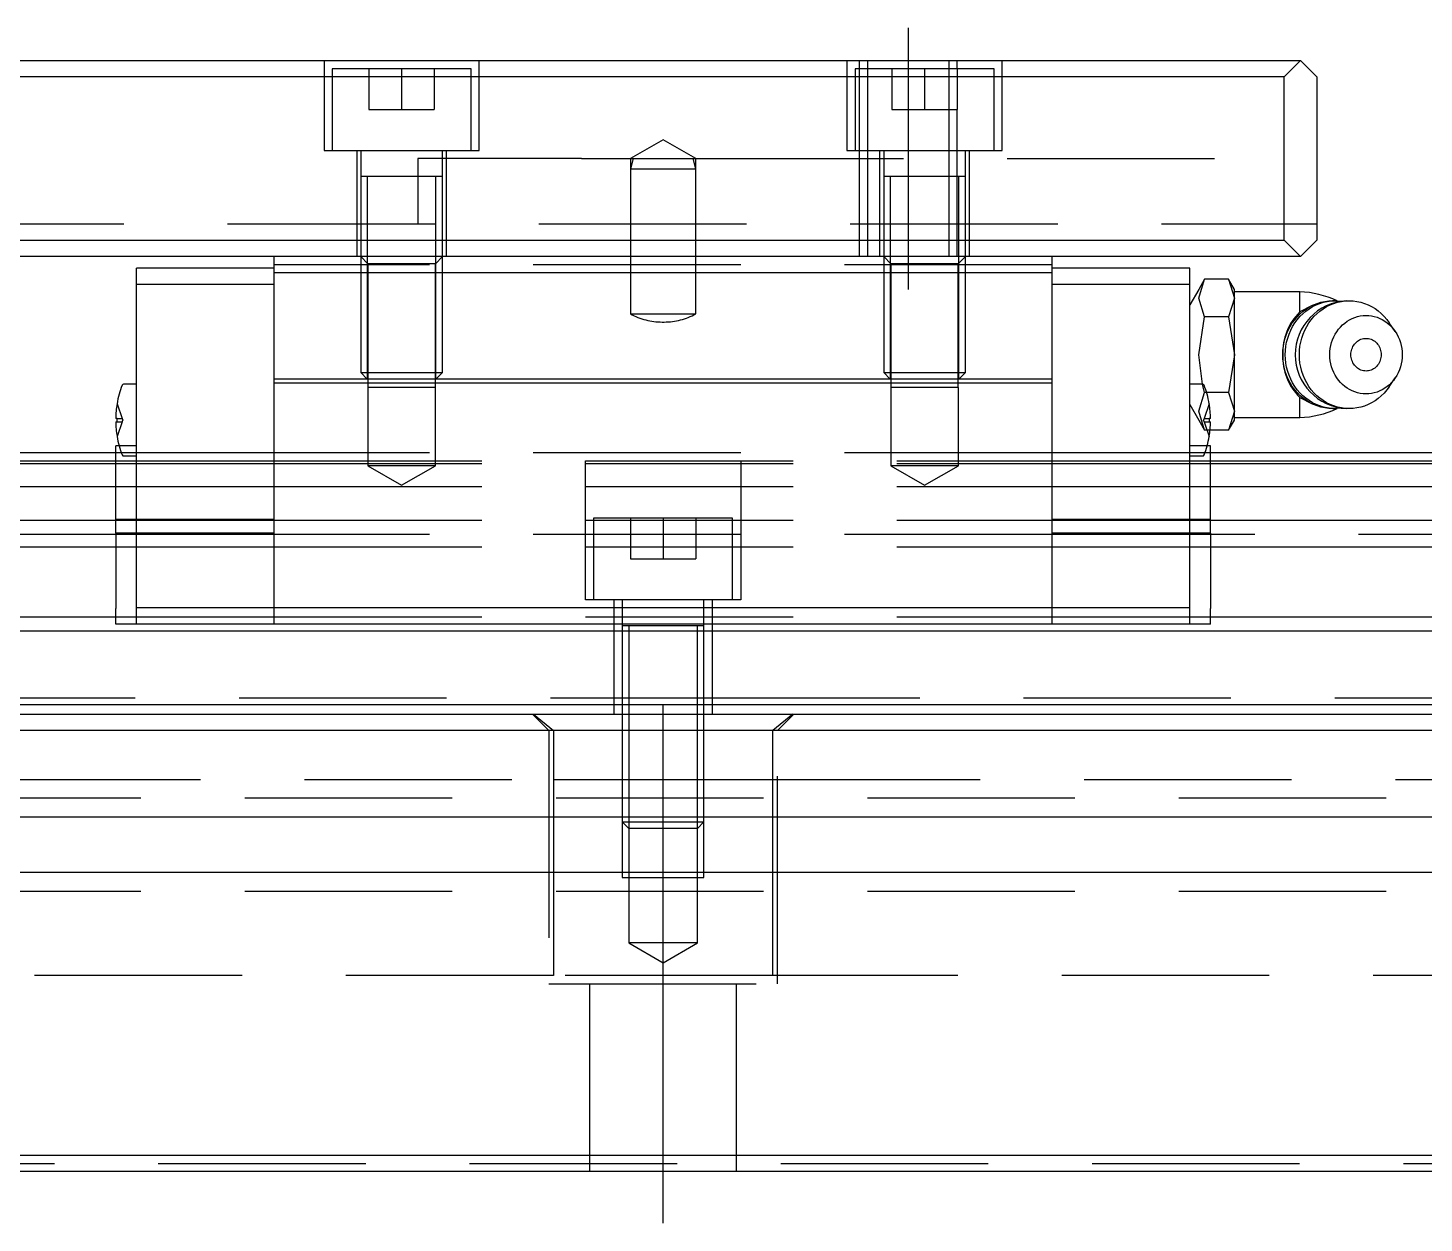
# Model space of a CAD drawing. Extents: x -15 to 745, y -361 to 120.
# Drawn here: x 221.1 to 306.6, y -325.5 to -252.4 of the extents above; entities that cross this region are included whole.
import ezdxf

# ---------------------------------------------------------------- set-up
doc = ezdxf.new("R2010")
doc.units = 0
doc.linetypes.add('CENTER', pattern=[50.8, 31.75, -6.35, 6.35, -6.35])
doc.linetypes.add('DASHED', pattern=[19.05, 12.7, -6.35])
doc.layers.get('0').update_dxf_attribs({"linetype": 'CONTINUOUS'})
doc.layers.add('CENTER', color=1, linetype='CENTER')

msp = doc.modelspace()

# ---------------------------------------------------------------- linework, layer by layer
at = {"color": 7, "linetype": 'CONTINUOUS'}
for p, q in [((101, -254.355), (299, -254.355)), ((299, -254.355), (298, -255.355)), ((300, -255.355), (299, -254.355)), ((298, -255.355), (102, -255.355)), ((298, -265.355), (298, -255.355)), ((300, -255.355), (300, -265.355)), ((278.5, -261.455), (273.5, -261.455)), ((102, -265.355), (298, -265.355)), ((298, -265.355), (299, -266.355)), ((299, -266.355), (300, -265.355)), ((299, -266.355), (101, -266.355)), ((236.2, -267.355), (236.2, -266.355)), ((283.8, -267.355), (283.8, -266.355)), ((236.2, -267.055), (227.768, -267.055)), ((227.768, -268.055), (227.768, -267.055)), ((236.2, -273.855), (236.2, -267.355)), ((283.8, -267.355), (236.2, -267.355)), ((292.232, -267.055), (283.8, -267.055)), ((283.8, -273.855), (283.8, -267.355)), ((292.232, -268.055), (292.232, -267.055)), ((236.2, -268.055), (227.768, -268.055)), ((227.768, -287.855), (227.768, -268.055)), ((292.232, -268.055), (283.8, -268.055)), ((292.232, -287.855), (292.232, -268.055)), ((293.135, -267.736), (292.778, -268.355)), ((292.778, -268.891), (293.135, -267.736)), ((294.6, -267.736), (293.135, -267.736)), ((294.6, -267.736), (294.599, -267.735)), ((294.957, -268.355), (294.6, -267.736)), ((294.6, -267.736), (294.957, -268.891)), ((292.778, -268.355), (292.232, -269.3)), ((293.135, -270.046), (292.778, -268.891)), ((294.957, -268.891), (294.6, -270.046)), ((294.957, -268.891), (294.957, -268.355)), ((298.957, -268.505), (294.957, -268.505)), ((294.957, -272.355), (294.957, -268.891)), ((298.957, -269.742), (298.957, -268.505)), ((300.257, -269.146), (300.492, -269.096)), ((300.41, -269.146), (300.645, -269.096)), ((300.492, -269.096), (300.729, -269.065)), ((300.645, -269.096), (300.883, -269.065)), ((300.729, -269.065), (300.969, -269.055)), ((300.883, -269.065), (301.122, -269.055)), ((301.122, -269.055), (300.969, -269.055)), ((301.122, -269.055), (301.534, -269.085)), ((301.27, -269.146), (301.504, -269.096)), ((301.504, -269.096), (301.742, -269.065)), ((301.742, -269.065), (301.981, -269.055)), ((301.981, -269.055), (302.219, -269.065)), ((302.219, -269.065), (302.455, -269.095)), ((302.455, -269.095), (302.688, -269.145)), ((298.813, -270.022), (298.989, -269.846)), ((299.718, -269.346), (298.957, -269.742)), ((298.966, -270.022), (299.142, -269.846)), ((298.989, -269.846), (299.177, -269.685)), ((299.142, -269.846), (299.33, -269.685)), ((299.177, -269.685), (299.376, -269.541)), ((299.33, -269.685), (299.529, -269.541)), ((299.376, -269.541), (299.585, -269.415)), ((299.529, -269.541), (299.738, -269.415)), ((299.585, -269.415), (299.802, -269.306)), ((299.738, -269.415), (299.955, -269.306)), ((299.802, -269.306), (300.027, -269.217)), ((299.826, -270.022), (300.001, -269.846)), ((299.955, -269.306), (300.18, -269.217)), ((300.001, -269.846), (300.189, -269.685)), ((300.027, -269.217), (300.257, -269.146)), ((300.18, -269.217), (300.41, -269.146)), ((300.189, -269.685), (300.388, -269.541)), ((300.388, -269.541), (300.597, -269.415)), ((300.597, -269.415), (300.815, -269.306)), ((300.815, -269.306), (301.039, -269.217)), ((301.039, -269.217), (301.27, -269.146)), ((302.659, -269.986), (302.831, -269.963)), ((302.688, -269.145), (302.916, -269.214)), ((302.831, -269.963), (303.005, -269.955)), ((302.916, -269.214), (303.14, -269.302)), ((303.005, -269.955), (303.178, -269.962)), ((303.14, -269.302), (303.356, -269.409)), ((303.178, -269.962), (303.351, -269.983)), ((303.356, -269.409), (303.563, -269.534)), ((303.563, -269.534), (303.762, -269.676)), ((303.762, -269.676), (303.949, -269.834)), ((303.949, -269.834), (304.124, -270.008)), ((292.778, -272.355), (293.135, -270.046)), ((294.6, -270.046), (293.135, -270.046)), ((294.6, -270.046), (294.957, -272.355)), ((298.252, -270.857), (298.369, -270.631)), ((298.369, -270.631), (298.502, -270.415)), ((298.405, -270.857), (298.522, -270.631)), ((298.502, -270.415), (298.65, -270.212)), ((298.522, -270.631), (298.655, -270.415)), ((298.65, -270.212), (298.813, -270.022)), ((298.655, -270.415), (298.803, -270.212)), ((298.803, -270.212), (298.966, -270.022)), ((299.265, -270.857), (299.382, -270.631)), ((299.382, -270.631), (299.515, -270.415)), ((299.515, -270.415), (299.663, -270.212)), ((299.663, -270.212), (299.826, -270.022)), ((301.218, -270.948), (301.326, -270.8)), ((301.326, -270.8), (301.443, -270.662)), ((301.443, -270.662), (301.57, -270.534)), ((301.57, -270.534), (301.707, -270.417)), ((301.707, -270.417), (301.851, -270.312)), ((301.851, -270.312), (302.002, -270.22)), ((302.002, -270.22), (302.159, -270.141)), ((302.159, -270.141), (302.322, -270.075)), ((302.322, -270.075), (302.489, -270.023)), ((302.489, -270.023), (302.659, -269.986)), ((303.351, -269.983), (303.521, -270.018)), ((303.521, -270.018), (303.688, -270.068)), ((303.688, -270.068), (303.852, -270.133)), ((303.852, -270.133), (304.01, -270.21)), ((304.01, -270.21), (304.162, -270.301)), ((304.124, -270.008), (304.287, -270.195)), ((304.162, -270.301), (304.307, -270.404)), ((304.287, -270.195), (304.435, -270.396)), ((304.307, -270.404), (304.444, -270.52)), ((304.799, -270.93), (304.435, -270.396)), ((304.444, -270.52), (304.572, -270.647)), ((304.572, -270.647), (304.691, -270.784)), ((304.691, -270.784), (304.799, -270.93)), ((297.957, -271.839), (298.004, -271.585)), ((298.004, -271.585), (298.069, -271.335)), ((298.069, -271.335), (298.152, -271.092)), ((298.111, -271.839), (298.157, -271.585)), ((298.152, -271.092), (298.252, -270.857)), ((298.157, -271.585), (298.222, -271.335)), ((298.222, -271.335), (298.305, -271.092)), ((298.305, -271.092), (298.405, -270.857)), ((298.97, -271.839), (299.017, -271.585)), ((299.017, -271.585), (299.082, -271.335)), ((299.082, -271.335), (299.165, -271.092)), ((299.165, -271.092), (299.265, -270.857)), ((300.858, -271.796), (300.905, -271.615)), ((300.905, -271.615), (300.965, -271.439)), ((300.965, -271.439), (301.038, -271.268)), ((301.038, -271.268), (301.122, -271.104)), ((301.122, -271.104), (301.218, -270.948)), ((302.307, -271.712), (302.361, -271.648)), ((302.361, -271.648), (302.421, -271.589)), ((302.421, -271.589), (302.485, -271.536)), ((302.485, -271.536), (302.553, -271.489)), ((302.553, -271.489), (302.624, -271.449)), ((302.624, -271.449), (302.699, -271.415)), ((302.699, -271.415), (302.776, -271.389)), ((302.776, -271.389), (302.854, -271.37)), ((302.854, -271.37), (302.934, -271.359)), ((302.934, -271.359), (303.015, -271.355)), ((303.015, -271.355), (303.095, -271.359)), ((303.095, -271.359), (303.175, -271.37)), ((303.175, -271.37), (303.254, -271.389)), ((303.254, -271.389), (303.331, -271.415)), ((303.331, -271.415), (303.405, -271.449)), ((303.405, -271.449), (303.477, -271.489)), ((303.477, -271.489), (303.545, -271.536)), ((303.545, -271.536), (303.609, -271.589)), ((303.609, -271.589), (303.668, -271.648)), ((303.668, -271.648), (303.722, -271.712)), ((304.799, -270.93), (304.898, -271.088)), ((304.898, -271.088), (304.985, -271.254)), ((304.985, -271.254), (305.059, -271.427)), ((305.059, -271.427), (305.121, -271.605)), ((305.121, -271.605), (305.169, -271.788)), ((293, -274.153), (292.778, -272.355)), ((294.957, -272.355), (294.6, -274.664)), ((294.957, -275.819), (294.957, -272.355)), ((297.92, -272.355), (297.929, -272.096)), ((297.929, -272.614), (297.92, -272.355)), ((297.929, -272.096), (297.957, -271.839)), ((298.073, -272.355), (298.082, -272.096)), ((298.082, -272.614), (298.073, -272.355)), ((298.082, -272.096), (298.111, -271.839)), ((298.933, -272.355), (298.942, -272.096)), ((298.942, -272.614), (298.933, -272.355)), ((298.942, -272.096), (298.97, -271.839)), ((300.797, -272.355), (300.804, -272.167)), ((300.804, -272.543), (300.797, -272.355)), ((300.804, -272.167), (300.825, -271.981)), ((300.825, -271.981), (300.858, -271.796)), ((302.091, -272.355), (302.094, -272.268)), ((302.094, -272.442), (302.091, -272.355)), ((302.094, -272.268), (302.105, -272.181)), ((302.105, -272.529), (302.094, -272.442)), ((302.105, -272.181), (302.122, -272.096)), ((302.122, -272.614), (302.105, -272.529)), ((302.122, -272.096), (302.147, -272.013)), ((302.147, -272.013), (302.177, -271.932)), ((302.177, -271.932), (302.215, -271.855)), ((302.215, -271.855), (302.258, -271.781)), ((302.258, -271.781), (302.307, -271.712)), ((303.722, -271.712), (303.771, -271.781)), ((303.771, -271.781), (303.815, -271.855)), ((303.815, -271.855), (303.852, -271.932)), ((303.852, -271.932), (303.883, -272.013)), ((303.883, -272.013), (303.907, -272.096)), ((303.907, -272.096), (303.925, -272.181)), ((303.925, -272.529), (303.907, -272.614)), ((303.925, -272.181), (303.935, -272.268)), ((303.935, -272.442), (303.925, -272.529)), ((303.935, -272.268), (303.939, -272.355)), ((303.939, -272.355), (303.935, -272.442)), ((305.169, -271.788), (305.204, -271.975)), ((305.204, -271.975), (305.225, -272.165)), ((305.225, -272.165), (305.232, -272.355)), ((305.232, -272.355), (305.225, -272.545)), ((297.957, -272.871), (297.929, -272.614)), ((298.004, -273.125), (297.957, -272.871)), ((298.069, -273.375), (298.004, -273.125)), ((298.152, -273.618), (298.069, -273.375)), ((298.111, -272.871), (298.082, -272.614)), ((298.157, -273.125), (298.111, -272.871)), ((298.222, -273.375), (298.157, -273.125)), ((298.305, -273.618), (298.222, -273.375)), ((298.97, -272.871), (298.942, -272.614)), ((299.017, -273.125), (298.97, -272.871)), ((299.082, -273.375), (299.017, -273.125)), ((299.165, -273.618), (299.082, -273.375)), ((300.825, -272.729), (300.804, -272.543)), ((300.858, -272.914), (300.825, -272.729)), ((300.905, -273.095), (300.858, -272.914)), ((300.965, -273.271), (300.905, -273.095)), ((301.038, -273.442), (300.965, -273.271)), ((302.147, -272.697), (302.122, -272.614)), ((302.177, -272.778), (302.147, -272.697)), ((302.215, -272.855), (302.177, -272.778)), ((302.258, -272.929), (302.215, -272.855)), ((302.307, -272.998), (302.258, -272.929)), ((302.361, -273.062), (302.307, -272.998)), ((302.421, -273.121), (302.361, -273.062)), ((302.485, -273.174), (302.421, -273.121)), ((302.553, -273.221), (302.485, -273.174)), ((302.624, -273.261), (302.553, -273.221)), ((302.699, -273.295), (302.624, -273.261)), ((302.776, -273.321), (302.699, -273.295)), ((302.854, -273.34), (302.776, -273.321)), ((302.934, -273.351), (302.854, -273.34)), ((303.015, -273.355), (302.934, -273.351)), ((303.095, -273.351), (303.015, -273.355)), ((303.175, -273.34), (303.095, -273.351)), ((303.254, -273.321), (303.175, -273.34)), ((303.331, -273.295), (303.254, -273.321)), ((303.405, -273.261), (303.331, -273.295)), ((303.477, -273.221), (303.405, -273.261)), ((303.545, -273.174), (303.477, -273.221)), ((303.609, -273.121), (303.545, -273.174)), ((303.668, -273.062), (303.609, -273.121)), ((303.722, -272.998), (303.668, -273.062)), ((303.771, -272.929), (303.722, -272.998)), ((303.815, -272.855), (303.771, -272.929)), ((303.852, -272.778), (303.815, -272.855)), ((303.883, -272.697), (303.852, -272.778)), ((303.907, -272.614), (303.883, -272.697)), ((305.059, -273.283), (304.985, -273.456)), ((305.121, -273.105), (305.059, -273.283)), ((305.169, -272.922), (305.121, -273.105)), ((305.204, -272.735), (305.169, -272.922)), ((305.225, -272.545), (305.204, -272.735)), ((227.768, -274.155), (226.986, -274.155)), ((236.2, -274.105), (236.2, -273.855)), ((283.8, -273.855), (236.2, -273.855)), ((236.2, -287.855), (236.2, -274.105)), ((283.8, -274.105), (236.2, -274.105)), ((283.8, -274.105), (283.8, -273.855)), ((283.8, -287.855), (283.8, -274.105)), ((293.014, -274.155), (292.232, -274.155)), ((298.252, -273.853), (298.152, -273.618)), ((298.369, -274.079), (298.252, -273.853)), ((298.405, -273.853), (298.305, -273.618)), ((298.502, -274.295), (298.369, -274.079)), ((298.522, -274.079), (298.405, -273.853)), ((298.655, -274.295), (298.522, -274.079)), ((299.265, -273.853), (299.165, -273.618)), ((299.382, -274.079), (299.265, -273.853)), ((299.515, -274.295), (299.382, -274.079)), ((301.122, -273.606), (301.038, -273.442)), ((301.218, -273.762), (301.122, -273.606)), ((301.326, -273.91), (301.218, -273.762)), ((301.443, -274.048), (301.326, -273.91)), ((301.57, -274.176), (301.443, -274.048)), ((301.707, -274.293), (301.57, -274.176)), ((304.444, -274.19), (304.307, -274.306)), ((304.435, -274.314), (304.799, -273.78)), ((304.572, -274.063), (304.444, -274.19)), ((304.691, -273.926), (304.572, -274.063)), ((304.799, -273.78), (304.691, -273.926)), ((304.898, -273.622), (304.799, -273.78)), ((304.985, -273.456), (304.898, -273.622)), ((294.6, -274.664), (293.257, -274.664)), ((294.6, -274.664), (294.957, -275.819)), ((298.65, -274.498), (298.502, -274.295)), ((298.813, -274.688), (298.65, -274.498)), ((298.803, -274.498), (298.655, -274.295)), ((298.966, -274.688), (298.803, -274.498)), ((298.989, -274.864), (298.813, -274.688)), ((298.957, -276.205), (298.957, -274.968)), ((298.957, -274.968), (299.717, -275.364)), ((299.142, -274.864), (298.966, -274.688)), ((299.177, -275.025), (298.989, -274.864)), ((299.33, -275.025), (299.142, -274.864)), ((299.376, -275.169), (299.177, -275.025)), ((299.529, -275.169), (299.33, -275.025)), ((299.663, -274.498), (299.515, -274.295)), ((299.826, -274.689), (299.663, -274.498)), ((300.001, -274.864), (299.826, -274.689)), ((300.189, -275.025), (300.001, -274.864)), ((300.388, -275.169), (300.189, -275.025)), ((301.851, -274.398), (301.707, -274.293)), ((302.002, -274.49), (301.851, -274.398)), ((302.159, -274.569), (302.002, -274.49)), ((302.322, -274.635), (302.159, -274.569)), ((302.489, -274.687), (302.322, -274.635)), ((302.659, -274.724), (302.489, -274.687)), ((302.831, -274.747), (302.659, -274.724)), ((303.005, -274.755), (302.831, -274.747)), ((303.178, -274.748), (303.005, -274.755)), ((303.351, -274.727), (303.178, -274.748)), ((303.521, -274.692), (303.351, -274.727)), ((303.688, -274.642), (303.521, -274.692)), ((303.762, -275.034), (303.564, -275.176)), ((303.852, -274.577), (303.688, -274.642)), ((303.949, -274.876), (303.762, -275.034)), ((304.01, -274.5), (303.852, -274.577)), ((304.124, -274.702), (303.949, -274.876)), ((304.162, -274.409), (304.01, -274.5)), ((304.287, -274.515), (304.124, -274.702)), ((304.307, -274.306), (304.162, -274.409)), ((304.435, -274.314), (304.287, -274.515)), ((294.957, -275.819), (294.6, -276.974)), ((294.957, -276.355), (294.957, -275.819)), ((299.585, -275.295), (299.376, -275.169)), ((299.738, -275.295), (299.529, -275.169)), ((299.802, -275.404), (299.585, -275.295)), ((299.955, -275.404), (299.738, -275.295)), ((300.027, -275.493), (299.802, -275.404)), ((300.18, -275.493), (299.955, -275.404)), ((300.257, -275.564), (300.027, -275.493)), ((300.41, -275.564), (300.18, -275.493)), ((300.492, -275.614), (300.257, -275.564)), ((300.597, -275.295), (300.388, -275.169)), ((300.645, -275.614), (300.41, -275.564)), ((300.729, -275.645), (300.492, -275.614)), ((300.815, -275.404), (300.597, -275.295)), ((300.883, -275.645), (300.645, -275.614)), ((300.969, -275.655), (300.729, -275.645)), ((301.039, -275.494), (300.815, -275.404)), ((301.122, -275.655), (300.883, -275.645)), ((300.969, -275.655), (301.122, -275.655)), ((301.27, -275.564), (301.039, -275.494)), ((301.534, -275.625), (301.122, -275.655)), ((301.505, -275.614), (301.27, -275.564)), ((301.742, -275.645), (301.505, -275.614)), ((301.982, -275.655), (301.742, -275.645)), ((302.219, -275.645), (301.982, -275.655)), ((302.455, -275.615), (302.219, -275.645)), ((302.688, -275.565), (302.455, -275.615)), ((302.917, -275.496), (302.688, -275.565)), ((303.14, -275.408), (302.917, -275.496)), ((303.356, -275.301), (303.14, -275.408)), ((303.564, -275.176), (303.356, -275.301)), ((226.584, -276.255), (226.502, -276.255)), ((226.502, -276.455), (226.584, -276.455)), ((226.584, -276.455), (226.584, -276.255)), ((293.416, -276.255), (293.416, -276.455)), ((293.498, -276.255), (293.416, -276.255)), ((293.416, -276.455), (293.498, -276.455)), ((294.6, -276.974), (294.957, -276.355)), ((294.957, -276.205), (298.957, -276.205)), ((294.6, -276.974), (293.467, -276.974)), ((294.599, -276.975), (294.6, -276.974)), ((226.5, -278.355), (219, -278.355)), ((226.709, -277.925), (226.5, -277.925)), ((226.5, -280.525), (226.5, -277.925)), ((293.5, -277.925), (293.291, -277.925)), ((293.5, -280.525), (293.5, -277.925)), ((328, -278.355), (293.5, -278.355)), ((173.5, -278.855), (226.5, -278.855)), ((173.5, -279.019), (226.5, -279.019)), ((226.986, -278.555), (227.768, -278.555)), ((292.232, -278.555), (293.014, -278.555)), ((293.5, -278.855), (400, -278.855)), ((293.5, -279.019), (400, -279.019)), ((173.5, -280.417), (226.5, -280.417)), ((226.5, -282.438), (226.5, -280.525)), ((293.5, -280.417), (400, -280.417)), ((293.5, -282.438), (293.5, -280.525)), ((173.5, -282.493), (226.5, -282.493)), ((226.5, -283.283), (226.5, -282.438)), ((227.768, -282.438), (226.5, -282.438)), ((293.5, -282.438), (292.232, -282.438)), ((293.5, -283.283), (293.5, -282.438)), ((293.5, -282.493), (400, -282.493)), ((226.5, -283.283), (226.5, -287.893)), ((227.768, -283.283), (226.5, -283.283)), ((293.5, -283.283), (292.232, -283.283)), ((293.5, -283.283), (293.5, -287.893)), ((173.5, -284.114), (226.5, -284.114)), ((293.5, -284.114), (400, -284.114)), ((226.5, -288.855), (226.5, -287.893)), ((227.768, -288.855), (227.768, -287.855)), ((236.2, -287.855), (227.768, -287.855)), ((236.2, -288.855), (236.2, -287.855)), ((283.8, -287.855), (236.2, -287.855)), ((292.232, -287.855), (283.8, -287.855)), ((283.8, -288.855), (283.8, -287.855)), ((292.232, -288.855), (292.232, -287.855)), ((293.5, -288.855), (293.5, -287.893)), ((173.5, -288.407), (226.5, -288.407)), ((293.5, -288.407), (400, -288.407)), ((0, -289.255), (400, -289.255)), ((227.768, -288.855), (226.5, -288.855)), ((236.2, -288.855), (227.768, -288.855)), ((283.8, -288.855), (236.2, -288.855)), ((292.232, -288.855), (283.8, -288.855)), ((293.5, -288.855), (292.232, -288.855)), ((0, -293.755), (400, -293.755)), ((1, -294.355), (399, -294.355)), ((398, -295.355), (2, -295.355)), ((398, -300.655), (2, -300.655)), ((398, -304.055), (2, -304.055)), ((2, -321.355), (398, -321.355)), ((399, -322.355), (1, -322.355))]:
    msp.add_line(p, q, dxfattribs=at)
at = {"color": 3, "linetype": 'DASHED'}
for p, q in [((239.25, -254.355), (239.25, -259.855)), ((248.75, -259.855), (248.75, -254.355)), ((271.25, -254.355), (271.25, -259.855)), ((272, -254.355), (272, -254.855)), ((272.5, -254.355), (272.5, -266.355)), ((277.5, -266.355), (277.5, -254.355)), ((278, -254.855), (278, -254.355)), ((280.75, -259.855), (280.75, -254.355)), ((239.75, -254.855), (239.75, -259.855)), ((248.25, -254.855), (239.75, -254.855)), ((242, -254.855), (242, -257.355)), ((244, -254.855), (244, -257.355)), ((246, -254.855), (246, -257.355)), ((248.25, -259.855), (248.25, -254.855)), ((271.75, -254.855), (271.75, -259.855)), ((280.25, -254.855), (271.75, -254.855)), ((272, -254.855), (272, -259.855)), ((274, -254.855), (274, -257.355)), ((276, -254.855), (276, -257.355)), ((278, -254.855), (278, -257.355)), ((280.25, -259.855), (280.25, -254.855)), ((242, -257.355), (244, -257.355)), ((244, -257.355), (246, -257.355)), ((274, -257.355), (276, -257.355)), ((276, -257.355), (278, -257.355)), ((278, -259.855), (278, -257.355)), ((260, -259.2), (258, -260.355)), ((262, -260.355), (260, -259.2)), ((239.25, -259.855), (248.75, -259.855)), ((241.25, -259.855), (241.25, -266.355)), ((241.5, -259.855), (241.5, -261.455)), ((255, -260.355), (245, -260.355)), ((245, -260.355), (245, -264.355)), ((246.5, -261.455), (246.5, -259.855)), ((246.75, -266.355), (246.75, -259.855)), ((255, -260.355), (258, -260.355)), ((258, -260.355), (258, -260.985)), ((258.169, -260.355), (258, -260.985)), ((258, -260.355), (260, -260.355)), ((260, -260.355), (262, -260.355)), ((262, -260.985), (261.831, -260.355)), ((262, -260.985), (262, -260.355)), ((262, -260.355), (300, -260.355)), ((271.25, -259.855), (280.75, -259.855)), ((272, -259.855), (272, -266.355)), ((273.25, -259.855), (273.25, -266.355)), ((273.5, -259.855), (273.5, -261.455)), ((278, -261.455), (278, -259.855)), ((278.5, -261.455), (278.5, -259.855)), ((278.75, -266.355), (278.75, -259.855)), ((258, -260.985), (258, -266.355)), ((258, -260.985), (262, -260.985)), ((262, -266.355), (262, -260.985)), ((241.5, -261.45), (241.5, -261.455)), ((241.5, -261.455), (241.5, -266.355)), ((241.5, -261.455), (241.5, -261.46)), ((246.5, -261.455), (241.5, -261.455)), ((241.9, -261.455), (241.9, -266.355)), ((246.1, -266.355), (246.1, -261.455)), ((246.5, -261.455), (246.5, -261.45)), ((246.5, -266.355), (246.5, -261.455)), ((246.5, -261.46), (246.5, -261.455)), ((273.5, -261.45), (273.5, -261.455)), ((273.5, -261.455), (273.5, -261.46)), ((273.5, -261.455), (273.5, -266.355)), ((278.5, -261.455), (273.5, -261.455)), ((273.9, -261.455), (273.9, -266.355)), ((278, -266.355), (278, -261.455)), ((278.1, -266.355), (278.1, -261.455)), ((278.5, -261.455), (278.5, -261.45)), ((278.5, -261.46), (278.5, -261.455)), ((278.5, -266.355), (278.5, -261.455)), ((100, -264.355), (300, -264.355)), ((241.5, -266.355), (241.938, -266.793)), ((241.5, -266.355), (241.5, -273.455)), ((246.5, -266.355), (241.5, -266.355)), ((241.9, -266.355), (241.9, -273.855)), ((246.062, -266.793), (246.5, -266.355)), ((246.1, -273.855), (246.1, -266.355)), ((246.5, -273.455), (246.5, -266.355)), ((258, -266.355), (258, -269.855)), ((262, -269.855), (262, -266.355)), ((273.5, -266.355), (273.938, -266.793)), ((273.5, -266.355), (273.5, -273.455)), ((278.5, -266.355), (273.5, -266.355)), ((273.9, -266.355), (273.9, -273.855)), ((278.062, -266.793), (278.5, -266.355)), ((278.1, -273.855), (278.1, -266.355)), ((278.5, -273.455), (278.5, -266.355)), ((283.8, -266.855), (236.2, -266.855)), ((241.938, -266.793), (241.938, -274.355)), ((246.062, -266.793), (241.938, -266.793)), ((246.062, -274.355), (246.062, -266.793)), ((273.938, -266.793), (273.938, -274.355)), ((278.062, -266.793), (273.938, -266.793)), ((278.062, -274.355), (278.062, -266.793)), ((258, -269.855), (262, -269.855)), ((259.937, -270.355), (260.063, -270.355)), ((241.5, -273.455), (241.9, -273.855)), ((241.5, -273.455), (246.5, -273.455)), ((246.1, -273.855), (246.5, -273.455)), ((273.5, -273.455), (273.9, -273.855)), ((273.5, -273.455), (278.5, -273.455)), ((278.1, -273.855), (278.5, -273.455)), ((293.135, -274.664), (293, -274.153)), ((241.933, -274.355), (241.933, -279.155)), ((246.067, -274.355), (241.933, -274.355)), ((246.067, -279.155), (246.067, -274.355)), ((273.933, -274.355), (273.933, -279.155)), ((278.067, -274.355), (273.933, -274.355)), ((278.067, -279.155), (278.067, -274.355)), ((292.778, -275.819), (293.135, -274.664)), ((293.257, -274.664), (293.135, -274.664)), ((226.584, -275.355), (226.584, -275.357)), ((226.584, -275.355), (226.584, -275.357)), ((226.584, -275.355), (226.584, -275.357)), ((226.584, -275.355), (226.584, -275.357)), ((226.584, -275.357), (226.9, -276.255)), ((292.232, -275.41), (292.778, -276.355)), ((293.135, -276.974), (292.778, -275.819)), ((293.416, -275.357), (293.1, -276.255)), ((293.416, -275.357), (293.416, -275.355)), ((293.416, -275.357), (293.416, -275.355)), ((226.584, -276.255), (226.9, -276.255)), ((226.9, -276.455), (226.584, -277.353)), ((226.584, -276.455), (226.9, -276.455)), ((226.9, -276.255), (226.935, -276.355)), ((226.9, -276.455), (226.935, -276.355)), ((292.778, -276.355), (293.135, -276.974)), ((293.1, -276.255), (293.065, -276.355)), ((293.1, -276.455), (293.065, -276.355)), ((293.1, -276.255), (293.416, -276.255)), ((293.1, -276.455), (293.416, -277.353)), ((293.1, -276.455), (293.416, -276.455)), ((226.584, -277.353), (226.584, -277.355)), ((226.584, -277.353), (226.584, -277.355)), ((293.467, -276.974), (293.135, -276.974)), ((293.416, -277.355), (293.416, -277.353)), ((293.416, -277.355), (293.416, -277.353)), ((293.416, -277.355), (293.416, -277.353)), ((293.416, -277.355), (293.416, -277.353)), ((226.843, -278.355), (226.5, -278.355)), ((227.768, -277.925), (226.709, -277.925)), ((227.768, -278.355), (226.843, -278.355)), ((236.2, -278.355), (227.768, -278.355)), ((283.8, -278.355), (236.2, -278.355)), ((292.232, -278.355), (283.8, -278.355)), ((293.291, -277.925), (292.232, -277.925)), ((293.157, -278.355), (292.232, -278.355)), ((293.5, -278.355), (293.157, -278.355)), ((226.5, -278.855), (227.768, -278.855)), ((226.5, -279.019), (227.768, -279.019)), ((227.768, -278.855), (236.2, -278.855)), ((227.768, -279.019), (236.2, -279.019)), ((236.2, -278.855), (283.8, -278.855)), ((236.2, -279.019), (283.8, -279.019)), ((241.933, -279.155), (244, -280.348)), ((246.067, -279.155), (241.933, -279.155)), ((244, -280.348), (246.067, -279.155)), ((255.25, -287.355), (255.25, -278.855)), ((264.75, -278.855), (264.75, -287.355)), ((273.933, -279.155), (276, -280.348)), ((278.067, -279.155), (273.933, -279.155)), ((276, -280.348), (278.067, -279.155)), ((283.8, -278.855), (292.232, -278.855)), ((283.8, -279.019), (292.232, -279.019)), ((292.232, -278.855), (293.5, -278.855)), ((292.232, -279.019), (293.5, -279.019)), ((226.5, -280.417), (227.768, -280.417)), ((227.768, -280.417), (236.2, -280.417)), ((236.2, -280.417), (283.8, -280.417)), ((283.8, -280.417), (292.232, -280.417)), ((292.232, -280.417), (293.5, -280.417)), ((226.5, -282.493), (227.768, -282.493)), ((236.2, -282.438), (227.768, -282.438)), ((227.768, -282.493), (236.2, -282.493)), ((236.2, -282.493), (283.8, -282.493)), ((255.75, -282.355), (255.75, -287.355)), ((264.25, -282.355), (255.75, -282.355)), ((258, -282.355), (258, -284.855)), ((260, -282.355), (260, -284.855)), ((262, -282.355), (262, -284.855)), ((264.25, -287.355), (264.25, -282.355)), ((292.232, -282.438), (283.8, -282.438)), ((283.8, -282.493), (292.232, -282.493)), ((292.232, -282.493), (293.5, -282.493)), ((226.5, -283.355), (215, -283.355)), ((227.768, -283.355), (226.5, -283.355)), ((236.2, -283.283), (227.768, -283.283)), ((236.2, -283.355), (227.768, -283.355)), ((283.8, -283.355), (236.2, -283.355)), ((292.232, -283.283), (283.8, -283.283)), ((292.232, -283.355), (283.8, -283.355)), ((293.5, -283.355), (292.232, -283.355)), ((315.25, -283.355), (293.5, -283.355)), ((226.5, -284.114), (227.768, -284.114)), ((227.768, -284.114), (236.2, -284.114)), ((236.2, -284.114), (283.8, -284.114)), ((283.8, -284.114), (292.232, -284.114)), ((292.232, -284.114), (293.5, -284.114)), ((258, -284.855), (260, -284.855)), ((260, -284.855), (262, -284.855)), ((264.75, -287.355), (255.25, -287.355)), ((257, -288.855), (257, -287.355)), ((257.5, -287.355), (257.5, -288.855)), ((262.5, -288.855), (262.5, -287.355)), ((263, -287.355), (263, -288.855)), ((226.5, -288.407), (227.768, -288.407)), ((227.768, -288.407), (236.2, -288.407)), ((236.2, -288.407), (283.8, -288.407)), ((283.8, -288.407), (292.232, -288.407)), ((292.232, -288.407), (293.5, -288.407)), ((257, -294.355), (257, -288.855)), ((257.5, -288.855), (257.5, -288.955)), ((257.5, -288.95), (257.5, -288.955)), ((257.5, -288.955), (257.5, -288.96)), ((257.5, -288.955), (257.5, -294.355)), ((262.5, -288.955), (257.5, -288.955)), ((257.9, -288.955), (257.9, -294.355)), ((262.1, -294.355), (262.1, -288.955)), ((262.5, -288.955), (262.5, -288.855)), ((262.5, -288.955), (262.5, -288.95)), ((262.5, -288.96), (262.5, -288.955)), ((262.5, -294.355), (262.5, -288.955)), ((263, -288.855), (263, -294.355)), ((215, -293.355), (257, -293.355)), ((257, -293.355), (257.5, -293.355)), ((257.5, -293.355), (257.9, -293.355)), ((257.9, -293.355), (262.1, -293.355)), ((262.1, -293.355), (262.5, -293.355)), ((262.5, -293.355), (263, -293.355)), ((263, -293.355), (317, -293.355)), ((252, -294.355), (253, -295.355)), ((252.063, -294.355), (253.292, -295.355)), ((257.5, -294.355), (257.5, -300.655)), ((257.5, -294.355), (257.5, -300.655)), ((257.9, -294.355), (257.9, -300.655)), ((262.1, -300.655), (262.1, -294.355)), ((262.5, -300.655), (262.5, -294.355)), ((262.5, -300.655), (262.5, -294.355)), ((267.937, -294.355), (266.708, -295.355)), ((267, -295.355), (268, -294.355)), ((253, -295.355), (253, -310.855)), ((253.292, -295.355), (253.292, -300.655)), ((266.708, -300.655), (266.708, -295.355)), ((267, -310.855), (267, -295.355)), ((219, -298.355), (253.292, -298.355)), ((253.292, -298.355), (257.5, -298.355)), ((257.5, -298.355), (257.9, -298.355)), ((257.9, -298.355), (262.1, -298.355)), ((262.1, -298.355), (262.5, -298.355)), ((262.5, -298.355), (266.708, -298.355)), ((266.708, -298.355), (317.5, -298.355)), ((399.5, -299.505), (0.5, -299.505)), ((253.292, -300.655), (253.292, -304.055)), ((257.5, -300.655), (257.5, -300.955)), ((257.5, -300.655), (257.5, -300.955)), ((257.9, -300.655), (257.9, -301.355)), ((262.1, -301.355), (262.1, -300.655)), ((262.5, -300.955), (262.5, -300.655)), ((262.5, -300.955), (262.5, -300.655)), ((266.708, -304.055), (266.708, -300.655)), ((257.5, -300.955), (257.9, -301.355)), ((257.5, -300.955), (257.5, -304.055)), ((257.5, -300.955), (262.5, -300.955)), ((257.9, -301.355), (257.9, -304.355)), ((262.1, -301.355), (257.9, -301.355)), ((262.1, -301.355), (262.5, -300.955)), ((262.1, -304.355), (262.1, -301.355)), ((262.5, -304.055), (262.5, -300.955)), ((253.292, -304.055), (253.292, -310.355)), ((257.5, -304.055), (257.5, -304.355)), ((262.5, -304.355), (262.5, -304.055)), ((266.708, -310.355), (266.708, -304.055)), ((257.5, -304.355), (262.5, -304.355)), ((257.9, -304.355), (257.9, -308.355)), ((262.1, -308.355), (262.1, -304.355)), ((399.5, -305.205), (0.5, -305.205)), ((257.9, -308.355), (260, -309.567)), ((262.1, -308.355), (257.9, -308.355)), ((260, -309.567), (262.1, -308.355)), ((253.292, -310.355), (146.708, -310.355)), ((253, -310.855), (267, -310.855)), ((266.708, -310.355), (253.292, -310.355)), ((255.5, -310.855), (255.5, -322.355)), ((264.5, -322.355), (264.5, -310.855)), ((373.292, -310.355), (266.708, -310.355)), ((0.5, -321.855), (399.5, -321.855))]:
    msp.add_line(p, q, dxfattribs=at)
at = {"color": 7, "linetype": 'CONTINUOUS'}
for centre, radius, start, end in [((301.981, -272.355), 3.3, 92.91343, 180.00002), ((298.729, -274.501), 6, 65.106, 87.82141), ((301.403, -272.225), 3.485, 134.56639, 182.18458), ((301.373, -272.497), 3.456, 177.7054, 225.64142), ((301.981, -272.355), 3.3, 179.99998, 267.06257), ((232.5, -276.355), 6, 159.14941, 170.40593), ((226.986, -274.255), 0.1, 90, 159.14941), ((293.014, -274.255), 0.1, 20.85059, 90), ((287.5, -276.355), 6, 9.59407, 20.85059), ((232.5, -276.355), 5.999, 170.42033, 179.04489), ((287.5, -276.355), 5.999, 0.95511, 9.57967), ((298.729, -270.209), 6, 272.17859, 294.894), ((232.5, -276.355), 5.999, 180.95511, 189.57967), ((287.5, -276.355), 5.999, 350.42033, 359.04489), ((232.5, -276.355), 6, 189.59407, 200.85059), ((287.5, -276.355), 6, 339.14941, 350.40593), ((226.986, -278.455), 0.1, 200.85059, 270), ((293.014, -278.455), 0.1, 270, 339.14941)]:
    msp.add_arc(centre, radius, start, end, dxfattribs=at)
at = {"color": 3, "linetype": 'DASHED'}
for centre, start, end in [((259.937, -266.355), 241.03047, 270), ((260.063, -266.355), 270, 298.96953)]:
    msp.add_arc(centre, 4, start, end, dxfattribs=at)
at = {"layer": 'CENTER', "color": 1, "linetype": 'CENTER'}
for p, q in [((275, -252.355), (275, -268.355)), ((260, -325.505), (260, -292.705))]:
    msp.add_line(p, q, dxfattribs=at)

doc.saveas('drawing.dxf')
